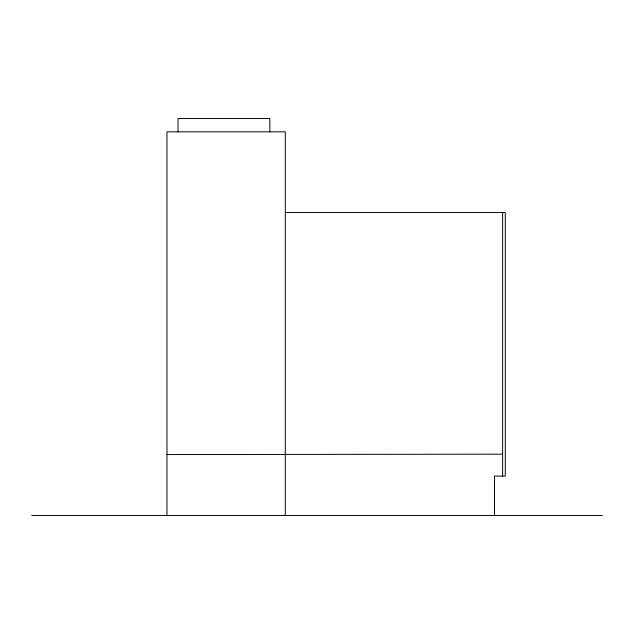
<?xml version="1.0" encoding="UTF-8"?>
<svg xmlns="http://www.w3.org/2000/svg" width="634" height="634" viewBox="0 0 634 634"><rect width="100%" height="100%" fill="white"/><g stroke="black" fill="none" stroke-linecap="round" stroke-linejoin="round"><path stroke-width="0.95" d="M166.98 454.562L502.611 454.174M285.316 212.525L505.298 212.525L505.298 476.079L494.544 476.079L494.544 515.521M31.7 515.521L602.3 515.521M502.611 212.525L502.611 476.079M285.316 515.521L285.316 131.84L166.98 131.84L166.98 515.521M269.846 131.84L269.846 118.479L178.011 118.479L178.011 131.84"/></g></svg>
